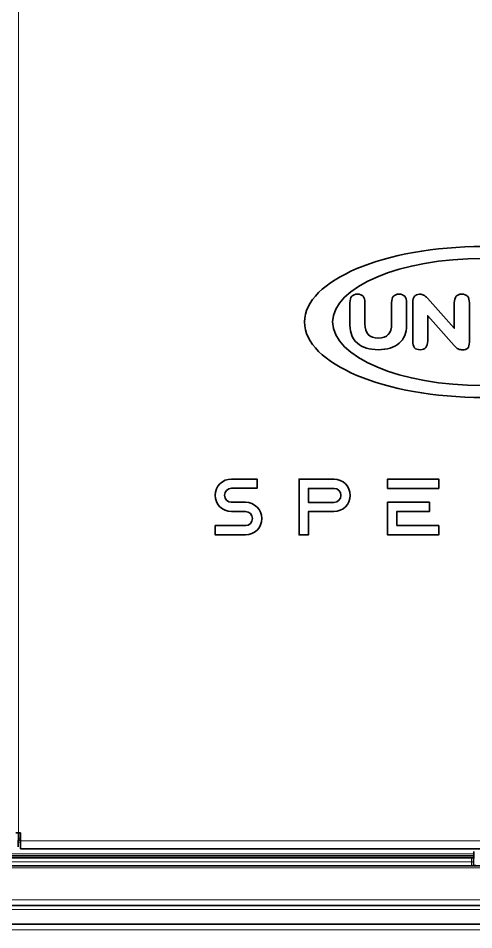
# Model space of a CAD drawing. Header units: inches. Extents: x -1096 to 3103, y -191 to 3207.
# Drawn here: x 1409.3 to 1524.1, y 1238.7 to 1468.5 of the extents above; entities that cross this region are included whole.
import ezdxf

# ---------------------------------------------------------------- set-up
doc = ezdxf.new("R2010")
doc.units = ezdxf.units.IN

msp = doc.modelspace()

# ---------------------------------------------------------------- linework, layer by layer
at = {"lineweight": 13}
for p, q in [((1409.38, 1895.14), (1409.38, 1263.14)), ((1409.34, 1261.84), (1409.88, 1261.84)), ((1409.88, 1260.84), (1409.33, 1260.84)), ((1409.88, 1261.14), (1643.05, 1261.14)), ((1318.96, 1257.84), (1524.13, 1257.84)), ((1523.6, 1255.86), (1319.78, 1255.86)), ((1523.58, 1254.84), (1523.6, 1255.86)), ((1730.97, 1254.33), (1319.08, 1254.33)), ((1319.22, 1246.31), (1730.84, 1246.31)), ((1737.57, 1243.84), (1343.75, 1243.84)), ((1305.35, 1238.74), (1747.58, 1238.74)), ((1747.37, 1240.15), (1305.56, 1240.15))]:
    msp.add_line(p, q, dxfattribs=at)
at = {"lineweight": 35}
for p, q in [((1408.67, 1263.14), (1409.38, 1263.14)), ((1409.3, 1259.63), (1409.36, 1263.14)), ((1409.38, 1263.14), (1409.88, 1263.14)), ((1409.88, 1261.14), (1409.88, 1263.14)), ((1409.33, 1261.34), (1409.88, 1261.34)), ((1409.88, 1259.14), (1409.88, 1261.14)), ((1524.12, 1257.34), (1318.96, 1257.34)), ((1643.05, 1259.14), (1409.88, 1259.14)), ((1524.08, 1254.86), (1524.14, 1258.44)), ((1319.08, 1254.84), (1730.97, 1254.84)), ((1319.78, 1256.84), (1523.6, 1256.84)), ((1523.6, 1256.84), (1524.11, 1256.84)), ((1524.08, 1254.84), (1524.08, 1254.86)), ((1730.84, 1244.84), (1319.22, 1244.84)), ((1747.37, 1240.15), (1305.56, 1240.15))]:
    msp.add_line(p, q, dxfattribs=at)
at = {"lineweight": 13}
for centre, major_axis, ratio, start_param, end_param in [((1523.6, 1255.84), (0, 1), 0.000076, 4.729842, 6.283185), ((1523.6, 1255.84), (0.5, 0.017), 0.034807, 0.021466, 1.568743), ((1524.58, 1254.85), (0.5, -0.009), 0.462411, 1.578868, 3.141593)]:
    msp.add_ellipse(centre, major_axis=major_axis, ratio=ratio, start_param=start_param, end_param=end_param, dxfattribs=at)
at = {"lineweight": 35}
for points, knots in [([(1526.47, 1410.99), (1501.68, 1410.99), (1481.47, 1402.44), (1481.47, 1381.47), (1501.68, 1372.92), (1551.25, 1372.92), (1571.47, 1381.47), (1571.47, 1402.44), (1551.25, 1410.99), (1526.47, 1410.99)], [0, 0, 0, 0, 0.25, 0.25, 0.5, 0.5, 0.75, 0.75, 1, 1, 1, 1]), ([(1526.46, 1375.92), (1505.59, 1375.92), (1488.56, 1383.12), (1488.56, 1400.79), (1505.59, 1407.99), (1547.34, 1407.99), (1564.37, 1400.79), (1564.37, 1383.12), (1547.34, 1375.92), (1526.46, 1375.92)], [0, 0, 0, 0, 0.25, 0.25, 0.5, 0.5, 0.75, 0.75, 1, 1, 1, 1]), ([(1505.3, 1398.98), (1504.67, 1398.98), (1504.2, 1398.8), (1503.88, 1398.44), (1503.57, 1398.07), (1503.42, 1397.53), (1503.42, 1396.8), (1503.42, 1396.8), (1503.42, 1391.48), (1503.42, 1391.48), (1503.42, 1390.29), (1503.13, 1389.4), (1502.57, 1388.8), (1502.01, 1388.19), (1501.17, 1387.9), (1498.96, 1387.9), (1498.12, 1388.19), (1497, 1389.4), (1496.72, 1390.29), (1496.72, 1391.48), (1496.72, 1391.48), (1496.72, 1396.8), (1496.72, 1396.8), (1496.72, 1397.53), (1496.57, 1398.07), (1496.25, 1398.44), (1495.94, 1398.8), (1495.47, 1398.98), (1494.18, 1398.98), (1493.71, 1398.8), (1493.39, 1398.44), (1493.08, 1398.07), (1492.93, 1397.53), (1492.93, 1396.8), (1492.93, 1396.8), (1492.93, 1391.13), (1492.93, 1391.13), (1492.93, 1389.18), (1493.55, 1387.67), (1494.81, 1386.59), (1496.07, 1385.51), (1497.82, 1384.97), (1502.31, 1384.97), (1504.05, 1385.51), (1505.31, 1386.59), (1506.57, 1387.67), (1507.2, 1389.18), (1507.2, 1391.13), (1507.2, 1391.13), (1507.2, 1396.8), (1507.2, 1396.8), (1507.2, 1397.53), (1507.04, 1398.07), (1506.73, 1398.44), (1506.42, 1398.8), (1505.94, 1398.98), (1505.3, 1398.98)], [0, 0, 0, 0, 0.05, 0.05, 0.05, 0.1, 0.1, 0.1, 0.15, 0.15, 0.15, 0.2, 0.2, 0.2, 0.25, 0.25, 0.3, 0.3, 0.35, 0.35, 0.35, 0.4, 0.4, 0.4, 0.45, 0.45, 0.45, 0.5, 0.5, 0.55, 0.55, 0.55, 0.6, 0.6, 0.6, 0.65, 0.65, 0.65, 0.7, 0.7, 0.7, 0.75, 0.75, 0.8, 0.8, 0.8, 0.85, 0.85, 0.85, 0.9, 0.9, 0.9, 0.95, 0.95, 0.95, 1, 1, 1, 1]), ([(1521.09, 1398.98), (1520.46, 1398.98), (1520, 1398.79), (1519.69, 1398.43), (1519.39, 1398.06), (1519.23, 1397.51), (1519.23, 1396.76), (1519.23, 1396.76), (1519.23, 1390.37), (1519.23, 1390.37), (1519.23, 1390.37), (1512.46, 1397.95), (1512.46, 1397.95), (1512.12, 1398.32), (1511.8, 1398.58), (1511.5, 1398.73), (1511.19, 1398.88), (1510.86, 1398.96), (1510.48, 1398.96), (1509.9, 1398.96), (1509.47, 1398.78), (1509.18, 1398.44), (1508.9, 1398.1), (1508.76, 1397.58), (1508.76, 1396.88), (1508.76, 1396.88), (1508.76, 1387.18), (1508.76, 1387.18), (1508.76, 1386.43), (1508.89, 1385.82), (1509.5, 1385.1), (1510.02, 1384.97), (1511.28, 1384.97), (1511.75, 1385.15), (1512.05, 1385.51), (1512.36, 1385.88), (1512.53, 1386.49), (1512.53, 1387.23), (1512.53, 1387.23), (1512.53, 1393.52), (1512.53, 1393.52), (1512.53, 1393.52), (1519.2, 1386.02), (1519.2, 1386.02), (1519.56, 1385.63), (1519.9, 1385.34), (1520.24, 1385.16), (1520.57, 1384.98), (1520.92, 1384.94), (1521.31, 1384.94), (1521.89, 1384.94), (1522.34, 1385.05), (1522.89, 1385.68), (1523.03, 1386.17), (1523.03, 1386.83), (1523.03, 1386.83), (1523.03, 1396.76), (1523.03, 1396.76), (1523.03, 1397.51), (1522.88, 1398.06), (1522.57, 1398.43), (1522.26, 1398.79), (1521.72, 1398.98), (1521.09, 1398.98)], [0, 0, 0, 0, 0.045455, 0.045455, 0.045455, 0.090909, 0.090909, 0.090909, 0.136364, 0.136364, 0.136364, 0.181818, 0.181818, 0.181818, 0.227273, 0.227273, 0.227273, 0.272727, 0.272727, 0.272727, 0.318182, 0.318182, 0.318182, 0.363636, 0.363636, 0.363636, 0.409091, 0.409091, 0.409091, 0.454545, 0.454545, 0.5, 0.5, 0.545455, 0.545455, 0.545455, 0.590909, 0.590909, 0.590909, 0.636364, 0.636364, 0.636364, 0.681818, 0.681818, 0.681818, 0.727273, 0.727273, 0.727273, 0.772727, 0.772727, 0.772727, 0.818182, 0.818182, 0.863636, 0.863636, 0.863636, 0.909091, 0.909091, 0.909091, 0.954545, 0.954545, 0.954545, 1, 1, 1, 1]), ([(1466.6, 1338.29), (1466.6, 1338.29), (1458.96, 1338.29), (1458.96, 1338.29), (1458.96, 1338.29), (1458.96, 1340.63), (1458.96, 1340.63), (1458.96, 1340.63), (1466.6, 1340.63), (1466.6, 1340.63), (1466.6, 1340.63), (1466.6, 1340.64), (1466.6, 1340.64), (1467.57, 1340.64), (1468.36, 1341.43), (1468.36, 1343.37), (1467.57, 1344.16), (1466.6, 1344.16), (1466.6, 1344.16), (1463.07, 1344.16), (1463.07, 1344.16), (1460.8, 1344.16), (1458.96, 1346), (1458.96, 1350.53), (1460.8, 1352.37), (1463.07, 1352.37), (1463.07, 1352.37), (1469.53, 1352.37), (1469.53, 1352.37), (1469.53, 1352.37), (1469.53, 1350.03), (1469.53, 1350.03), (1469.53, 1350.03), (1463.07, 1350.03), (1463.07, 1350.03), (1462.1, 1350.03), (1461.31, 1349.24), (1461.31, 1347.29), (1462.1, 1346.5), (1463.07, 1346.5), (1463.07, 1346.5), (1466.6, 1346.51), (1466.6, 1346.51), (1468.87, 1346.51), (1470.71, 1344.67), (1470.71, 1340.13), (1468.87, 1338.29), (1466.6, 1338.29), (1466.6, 1338.29), (1466.6, 1338.29), (1466.6, 1338.29)], [0, 0, 0, 0, 0.055556, 0.055556, 0.055556, 0.111111, 0.111111, 0.111111, 0.166667, 0.166667, 0.166667, 0.222222, 0.222222, 0.222222, 0.277778, 0.277778, 0.333333, 0.333333, 0.333333, 0.388889, 0.388889, 0.388889, 0.444444, 0.444444, 0.5, 0.5, 0.5, 0.555556, 0.555556, 0.555556, 0.611111, 0.611111, 0.611111, 0.666667, 0.666667, 0.666667, 0.722222, 0.722222, 0.777778, 0.777778, 0.777778, 0.833333, 0.833333, 0.833333, 0.888889, 0.888889, 0.944444, 0.944444, 0.944444, 1, 1, 1, 1]), ([(1488.9, 1352.36), (1488.9, 1352.36), (1488.9, 1352.37), (1488.9, 1352.37), (1488.9, 1352.37), (1482.44, 1352.37), (1482.44, 1352.37), (1482.44, 1352.37), (1482.44, 1352.37), (1480.09, 1352.37), (1480.09, 1352.37), (1480.09, 1352.37), (1480.09, 1352.37), (1480.09, 1352.37), (1480.09, 1352.37), (1480.09, 1350.02), (1480.09, 1350.02), (1480.09, 1346.49), (1480.09, 1346.49), (1480.09, 1344.14), (1480.09, 1344.14), (1480.09, 1338.29), (1480.09, 1338.29), (1480.09, 1338.29), (1482.44, 1338.29), (1482.44, 1338.29), (1482.44, 1338.29), (1482.44, 1344.16), (1482.44, 1344.16), (1482.44, 1344.16), (1488.9, 1344.16), (1488.9, 1344.16), (1488.9, 1344.16), (1488.9, 1344.16), (1491.17, 1344.16), (1493, 1345.99), (1493, 1350.52), (1491.17, 1352.36), (1488.9, 1352.36)], [0, 0, 0, 0, 0.066667, 0.066667, 0.066667, 0.133333, 0.133333, 0.2, 0.2, 0.266667, 0.266667, 0.266667, 0.333333, 0.333333, 0.333333, 0.4, 0.4, 0.466667, 0.466667, 0.533333, 0.533333, 0.6, 0.6, 0.6, 0.666667, 0.666667, 0.666667, 0.733333, 0.733333, 0.733333, 0.8, 0.8, 0.866667, 0.866667, 0.866667, 0.933333, 0.933333, 1, 1, 1, 1]), ([(1502.4, 1350.02), (1502.4, 1350.81), (1502.4, 1351.59), (1502.4, 1352.37), (1506.7, 1352.37), (1511.01, 1352.37), (1515.31, 1352.37), (1515.31, 1351.59), (1515.31, 1350.81), (1515.31, 1350.02), (1511.01, 1350.02), (1506.7, 1350.02), (1502.4, 1350.02)], [0, 0, 0, 0, 0.076903, 0.076903, 0.076903, 0.5, 0.5, 0.5, 0.576903, 0.576903, 0.576903, 1, 1, 1, 1]), ([(1488.9, 1346.49), (1488.9, 1346.49), (1488.9, 1346.49), (1488.9, 1346.49), (1488.9, 1346.49), (1482.44, 1346.49), (1482.44, 1346.49), (1482.44, 1346.49), (1482.44, 1350.02), (1482.44, 1350.02), (1482.44, 1350.02), (1488.9, 1350.02), (1488.9, 1350.02), (1488.9, 1350.02), (1488.9, 1350.02), (1488.9, 1350.02), (1489.88, 1350.02), (1490.67, 1349.23), (1490.67, 1347.28), (1489.88, 1346.49), (1488.9, 1346.49)], [0, 0, 0, 0, 0.142857, 0.142857, 0.142857, 0.285714, 0.285714, 0.285714, 0.428571, 0.428571, 0.428571, 0.571429, 0.571429, 0.571429, 0.714286, 0.714286, 0.714286, 0.857143, 0.857143, 1, 1, 1, 1]), ([(1504.74, 1340.64), (1504.74, 1341.81), (1504.74, 1342.98), (1504.74, 1344.16), (1507.48, 1344.16), (1510.22, 1344.16), (1512.96, 1344.16), (1512.96, 1344.94), (1512.96, 1345.72), (1512.96, 1346.5), (1510.22, 1346.5), (1507.48, 1346.5), (1504.74, 1346.5), (1504.74, 1346.5), (1504.74, 1346.5), (1504.74, 1346.5), (1503.96, 1346.5), (1503.18, 1346.5), (1502.4, 1346.5), (1502.4, 1344.55), (1502.4, 1342.59), (1502.4, 1340.64), (1502.4, 1340.64), (1502.4, 1340.64), (1502.4, 1340.64), (1502.4, 1339.85), (1502.4, 1339.07), (1502.4, 1338.29), (1502.4, 1338.29), (1502.4, 1338.29), (1503.18, 1338.29), (1503.96, 1338.29), (1508.27, 1338.29), (1511.79, 1338.29), (1515.31, 1338.29), (1515.31, 1339.07), (1515.31, 1339.85), (1515.31, 1340.64), (1511.79, 1340.64), (1508.27, 1340.64), (1504.74, 1340.64)], [0, 0, 0, 0, 0.059985, 0.059985, 0.059985, 0.200003, 0.200003, 0.200003, 0.239992, 0.239992, 0.239992, 0.38001, 0.38001, 0.38001, 0.380016, 0.380016, 0.380016, 0.420006, 0.420006, 0.420006, 0.519986, 0.519986, 0.519986, 0.519987, 0.519987, 0.519987, 0.559977, 0.559977, 0.559977, 0.559978, 0.559978, 0.599968, 0.599968, 0.779989, 0.779989, 0.779989, 0.819979, 0.819979, 0.819979, 1, 1, 1, 1])]:
    msp.add_open_spline(points, degree=3, knots=knots, dxfattribs=at)

doc.saveas('drawing.dxf')
